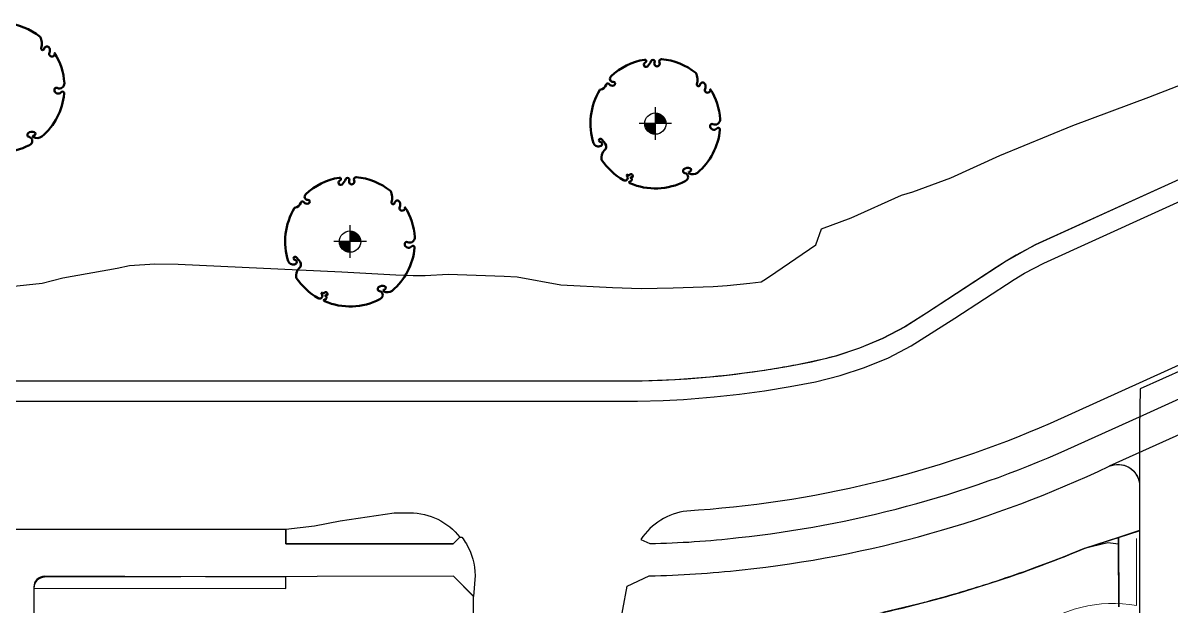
# Model space of a CAD drawing. Header units: millimetres. Extents: x 246416442 to 246896683, y 7418963194 to 7419503218.
# Drawn here: x 246719629 to 246825523, y 7419439470 to 7419493295 of the extents above; entities that cross this region are included whole.
import ezdxf
from ezdxf.lldxf.tags import DXFTag

# ---------------------------------------------------------------- set-up
doc = ezdxf.new("R2010")
doc.units = ezdxf.units.MM
for name, color, linetype in [('24523-SURVEY-TREES$0$L-VEG-S1-EX. RETAIN', 7, 'Continuous'), ('24523-SURVEY-TREES$0$L-VEG-TREE Ex-No', 7, 'Continuous'), ('24523-SURVEY-TREES$0$L-VEG-TREE Ex.-RETAINED', 97, 'Continuous'), ('L-Hatch Boundary', 1, 'Continuous'), ('L-HS-CONCRETE PATH', 2, 'Continuous'), ('L-I-FENCE', 10, 'FENCELINE2')]:
    doc.layers.add(name, color=color, linetype=linetype)
doc.layers.add('L-SUB-SOIL DRAINAGE', color=170, linetype='SUBSOIL', lineweight=20)
doc.styles.get("Standard").update_dxf_attribs({"font": 'arial.ttf'})
doc.linetypes.add('FENCELINE2', pattern='A,6.35,-2.54,[132,ltypeshp.shx,S=2.54,R=0,X=-2.54,Y=0],-2.54,25.4', length=36.83)
tags = doc.linetypes.add('SUBSOIL', pattern='A,12.7,-5.08,["SSD",Standard,S=2.54,R=0,X=-2.54,Y=-1.27],-6.35', length=24.13).pattern_tags.tags
tags[6] = DXFTag(74, 10)

# ---------------------------------------------------------------- blocks, each defined once
blk = doc.blocks.new('*U49')
at = {"layer": '24523-SURVEY-TREES$0$L-VEG-TREE Ex.-RETAINED', "ltscale": 0.1, "transparency": 33554687}
h = blk.add_hatch(color=96, dxfattribs=at)
h.dxf.hatch_style = 1
h.paths.add_polyline_path([(0, 0), (-271, 0, 0.414214), (0, -271)])
h = blk.add_hatch(color=96, dxfattribs=at)
h.dxf.hatch_style = 1
h.paths.add_polyline_path([(0, 0), (271, 0, 0.414214), (0, 271)])
at = {"layer": '24523-SURVEY-TREES$0$L-VEG-TREE Ex.-RETAINED', "lineweight": 50, "flags": 128}
blk.add_lwpolyline([(-645, -1518, 0.222926), (755, -1467, 0.770799), (747, -1260, -0.650302), (727, -1160, -0.234737), (880, -1135, -0.847312), (868, -1224, 0.78443), (858, -1268, 0.276934), (1075, -1251, 0.193599), (1642, -158, 0.800435), (1565, -121, -0.75216), (1392, -52, -0.528914), (1464, -12, 0.594112), (1646, 111, 0.123805), (1398, 876, -1.41759), (1264, 885, 0.206906), (1265, 1002, 0.759729), (1133, 984, -1.073307), (1058, 1000, 0.194379), (1027, 1291, 0.144612), (160, 1642, 0.53339), (105, 1552, -1.592592), (-19, 1554, 1.030038), (-104, 1594, -0.10361), (-201, 1457, -1.238487), (-257, 1552, 0.884725), (-272, 1627, 0.147549), (-1127, 1205, 0.71725), (-1070, 1063, -0.864032), (-1052, 971, -0.310704), (-1177, 1004, 0.58143), (-1251, 990, -0.281558), (-1408, 859), (-1410, 857, 0.217121), (-1571, -502), (-1571, -502, 0.440011), (-1382, -568, 0.723973), (-1400, -465, -1.384648), (-1366, -397, -0.051107), (-1272, -512, -0.361502), (-1290, -677, 0.256822), (-1366, -925, 0.116166), (-810, -1437, 0.67803), (-705, -1364, 0.170035), (-723, -1335, -1.054701), (-699, -1308, 0.431903), (-654, -1306, -0.910728), (-578, -1359, -0.42046), (-607, -1367, 1.007885), (-620, -1388, -0.766634), (-642, -1470, 0.938602), (-645, -1518)], format="xyb", dxfattribs=at)
at = {"layer": '24523-SURVEY-TREES$0$L-VEG-TREE Ex.-RETAINED', "color": 96, "ltscale": 0.1}
for points in [[(0, -415), (0, 415)], [(415, 0), (-415, 0)]]:
    blk.add_lwpolyline(points, dxfattribs=at)
blk.add_circle((0, 0), 271, dxfattribs=at)
at = {"layer": '24523-SURVEY-TREES$0$L-VEG-TREE Ex-No', "color": 251, "ltscale": 0.1, "flags": 8}
blk.add_attdef('TREE_ID', (341, 71), '', height=200, dxfattribs=at)

msp = doc.modelspace()

# ---------------------------------------------------------------- linework, layer by layer
at = {"layer": 'L-Hatch Boundary'}
for points in [[(246718497, 7419468965), (246721396, 7419469282), (246723297, 7419469776), (246728323, 7419470673), (246729467, 7419470902), (246731789, 7419471055), (246733953, 7419471041), (246749032, 7419470307), (246754032, 7419470051), (246755613, 7419469970), (246756732, 7419469972), (246756732, 7419469972), (246758839, 7419470115), (246764006, 7419469920), (246765228, 7419469862), (246769228, 7419469110), (246774020, 7419468884), (246776638, 7419468796), (246779607, 7419468836), (246783296, 7419468974), (246784597, 7419469066), (246786675, 7419469268), (246787709, 7419469402), (246788205, 7419469690), (246789081, 7419470282), (246792752, 7419472820), (246793278, 7419474304), (246796007, 7419475314), (246800653, 7419477383), (246801710, 7419477708), (246805225, 7419478998), (246809727, 7419481057), (246816460, 7419483822), (246823488, 7419486440), (246828159, 7419488264)], [(246695297, 7419458370), (246776315, 7419458380), (246778676, 7419458448), (246780562, 7419458548), (246783387, 7419458774), (246785734, 7419459032), (246788013, 7419459344), (246790404, 7419459736), (246792723, 7419460182), (246795017, 7419460740), (246797263, 7419461479), (246799449, 7419462397), (246801563, 7419463491), (246805572, 7419466042), (246811045, 7419469604), (246812016, 7419470189), (246813775, 7419471129), (246828870, 7419477995)], [(246820711, 7419439533), (246820691, 7419445810), (246822577, 7419446416)], [(246820691, 7419445810), (246820711, 7419439394)]]:
    msp.add_lwpolyline(points, dxfattribs=at)
for points in [[(246843207, 7419486531), (246812994, 7419472817), (246810309, 7419471319), (246804908, 7419467781), (246802965, 7419466501), (246800980, 7419465255), (246798914, 7419464175), (246796776, 7419463270), (246794579, 7419462544, -0.0209272), (246790063, 7419461560, -0.0067205), (246787782, 7419461184, -0.0374554), (246774951, 7419460222), (246755733, 7419460222), (246745200, 7419460222), (246703878, 7419460222)], [(246834852, 7419482741), (246823906, 7419477779), (246813010, 7419472814), (246811251, 7419471874), (246810303, 7419471303), (246809396, 7419470717), (246802982, 7419466498), (246800996, 7419465252), (246798930, 7419464173), (246796793, 7419463268), (246794595, 7419462541), (246792349, 7419461994), (246790079, 7419461558), (246787798, 7419461182), (246784063, 7419460702), (246780906, 7419460425), (246778598, 7419460296), (246776749, 7419460238), (246774431, 7419460220), (246766894, 7419460220), (246753894, 7419460220), (246695429, 7419460219, 0.1227041)], [(246774157, 7419434855), (246775365, 7419441292), (246777390, 7419442251, 0.0207384), (246785951, 7419442805, 0.0846779), (246819802, 7419452370), (246819802, 7419452370, -0.5157437), (246822619, 7419450730), (246822627, 7419448724), (246822627, 7419446432), (246820691, 7419445810), (246817540, 7419444794), (246816536, 7419444391), (246815573, 7419443997), (246814195, 7419443461), (246811977, 7419442641), (246810105, 7419441990), (246810105, 7419441990), (246808617, 7419441500), (246805790, 7419440633), (246802940, 7419439842), (246801508, 7419439476), (246798932, 7419438868)], [(246774157, 7419434855), (246775365, 7419441292), (246777390, 7419442251, 0.0207384), (246785951, 7419442805, 0.0846779), (246819802, 7419452370), (246819802, 7419452370, -0.5157437), (246822619, 7419450730), (246822627, 7419448724), (246822627, 7419446432), (246820691, 7419445810), (246817540, 7419444794), (246816536, 7419444391), (246815573, 7419443997), (246814195, 7419443461), (246811977, 7419442641), (246810105, 7419441990), (246810105, 7419441990), (246808617, 7419441500), (246805790, 7419440633), (246802940, 7419439842), (246801508, 7419439476), (246798932, 7419438868)], [(246720629, 7419438114), (246720629, 7419434006), (246722580, 7419434009), (246722580, 7419432355), (246723580, 7419432355), (246723580, 7419435023), (246724880, 7419435023), (246724880, 7419432355), (246724880, 7419434029), (246724880, 7419434029), (246724880, 7419432355, 0.4142147), (246725730, 7419431505), (246725880, 7419431505), (246725880, 7419434030), (246761179, 7419434053), (246761180, 7419440372), (246759330, 7419442217), (246721629, 7419442122, 0.4128998), (246720629, 7419441122), (246720629, 7419438114)]]:
    msp.add_lwpolyline(points, format="xyb", dxfattribs=at)
at = {"layer": 'L-Hatch Boundary', "flags": 128}
msp.add_lwpolyline([(246826627, 7419246110), (246826627, 7419455961, -0.2954493), (246828990, 7419459611), (246856644, 7419472017, 0.0010524), (246856654, 7419472021, -0.0809765), (246860439, 7419473045, -0.0375207), (246863391, 7419473125, -0.1328762), (246867597, 7419471815), (246869374, 7419475070, 0.0841264), (246865949, 7419476513), (246865174, 7419475479, 0.0563621), (246860183, 7419475532, 0.0809765), (246855621, 7419474298), (246822675, 7419459518), (246822627, 7419455900), (246822627, 7419238093), (246826627, 7419238089)], format="xyb", dxfattribs=at)
at = {"layer": 'L-Hatch Boundary'}
for points in [[(246776628, 7419445622), (246777449, 7419445240, 0.0243041), (246785633, 7419445788, 0.0783108), (246816003, 7419453941), (246822627, 7419456943), (246826337, 7419458626), (246836821, 7419463383), (246842376, 7419465903), (246847966, 7419468345), (246859142, 7419472374), (246864494, 7419469727), (246863686, 7419471414), (246862963, 7419472972), (246862247, 7419474542, 0.0461393), (246860343, 7419474455, 0.0472873), (246849856, 7419472040, 0.0271948), (246843823, 7419469689), (246827523, 7419462298), (246814363, 7419456324, -0.0879966), (246780854, 7419448241, 0.2230022)], [(246776628, 7419445622), (246777449, 7419445240, 0.0243041), (246785633, 7419445788, 0.0783108), (246816003, 7419453941), (246822627, 7419456943), (246826337, 7419458626), (246836821, 7419463383), (246842376, 7419465903), (246847966, 7419468345), (246859142, 7419472374), (246864494, 7419469727), (246863686, 7419471414), (246862963, 7419472972), (246862247, 7419474542, 0.0461393), (246860343, 7419474455, 0.0472873), (246849856, 7419472040, 0.0271948), (246843823, 7419469689), (246827523, 7419462298), (246814363, 7419456324, -0.0879966), (246780854, 7419448241, 0.2230022)], [(246759325, 7419445222), (246743878, 7419445221), (246743878, 7419446572), (246746522, 7419446865), (246748878, 7419447336), (246753878, 7419448067), (246755329, 7419448072, -0.2304697), (246759934, 7419445831)]]:
    msp.add_lwpolyline(points, format="xyb", close=True, dxfattribs=at)
at = {"layer": 'L-Hatch Boundary', "ltscale": 0.4}
msp.add_lwpolyline([(246720629, 7419441122), (246720629, 7419427625), (246722149, 7419426105), (246720629, 7419425955), (246718629, 7419425955), (246717109, 7419426105), (246718629, 7419427625), (246718629, 7419441072, 0.4280905), (246717629, 7419442122), (246703897, 7419442219), (246703878, 7419445218), (246703878, 7419446572), (246743878, 7419446572), (246743878, 7419445221), (246759325, 7419445222), (246759934, 7419445831), (246760123, 7419445831, -0.0308904), (246760525, 7419445222, -0.1296409), (246761329, 7419442283), (246761179, 7419440361), (246759330, 7419442217), (246721629, 7419442122, 0.4142136), (246720629, 7419441122)], format="xyb", dxfattribs=at)
at = {"layer": 'L-Hatch Boundary', "transparency": 33554623, "flags": 128}
msp.add_lwpolyline([(246820711, 7419439394), (246820692, 7419445179), (246819687, 7419445319), (246817500, 7419444784), (246815573, 7419443997), (246814195, 7419443461), (246813086, 7419443051), (246811977, 7419442641, -0.0028624), (246808617, 7419441500, -0.0028624), (246805790, 7419440633, -0.0028624), (246802940, 7419439842, -0.0028624), (246801508, 7419439476, -0.0028624), (246798932, 7419438868)], format="xyb", dxfattribs=at)
at = {"layer": 'L-Hatch Boundary', "ltscale": 0.1, "flags": 128}
msp.add_lwpolyline([(246743866, 7419442143), (246721629, 7419442222, 0.4143195), (246720629, 7419441222), (246720630, 7419441122), (246743866, 7419441093)], format="xyb", close=True, dxfattribs=at)
at = {"layer": 'L-HS-CONCRETE PATH', "flags": 128}
msp.add_lwpolyline([(246822719, 7419236889), (246825089, 7419236903, 0.084531), (246826719, 7419237307), (246826627, 7419454175, -0.2942989), (246827801, 7419455996), (246819802, 7419452370, -0.5450317), (246822627, 7419450548), (246822719, 7419236889)], format="xyb", dxfattribs=at)
at = {"layer": 'L-I-FENCE', "ltscale": 0.5}
msp.add_lwpolyline([(246780586, 7419436328, 0.0319258), (246795732, 7419438203, 0.0062213), (246798932, 7419438868, 0.0443507), (246817500, 7419444784), (246822577, 7419446416)], format="xyb", dxfattribs=at)
at = {"layer": 'L-SUB-SOIL DRAINAGE', "ltscale": 0.75, "flags": 128}
msp.add_lwpolyline([(246822327, 7419445692), (246822327, 7419439511, 0.2131922), (246812618, 7419437122, 0.3875107), (246808219, 7419434322, 0.3875107)], format="xyb", dxfattribs=at)

# ---------------------------------------------------------------- block references
at = {"layer": '24523-SURVEY-TREES$0$L-VEG-S1-EX. RETAIN', "color": 2, "xscale": 3.626757111832108, "yscale": 3.626757111832108, "zscale": 3.626757111832108}
for p in [(246717480, 7419487341), (246777958, 7419484004), (246749796, 7419473111)]:
    msp.add_blockref('*U49', p, dxfattribs=at)

doc.saveas('drawing.dxf')
